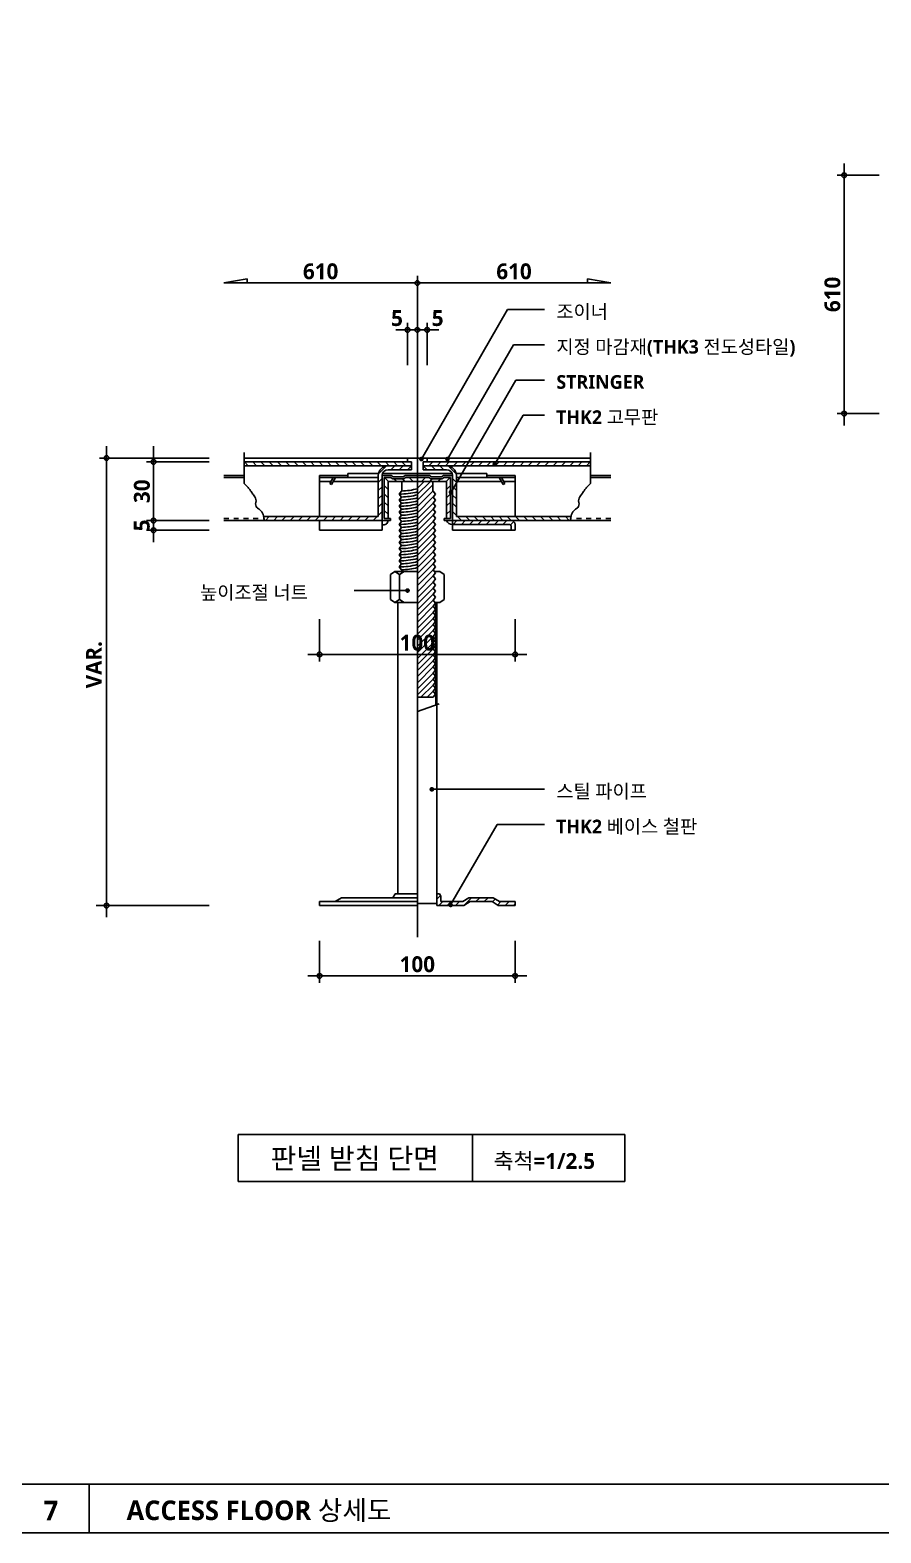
# Model space of a CAD drawing. Header units: millimetres. Extents: x 200 to 163856, y 0 to 163394.
# Drawn here: x 27203 to 28944, y 200 to 3276 of the extents above; entities that cross this region are included whole.
import ezdxf
from ezdxf.enums import TextEntityAlignment as Align

# ---------------------------------------------------------------- set-up
doc = ezdxf.new("R2010")
doc.units = ezdxf.units.MM
doc.header["$LTSCALE"] = 10
doc.linetypes.add('HIDDEN', pattern=[2, 1, -1])
doc.layers.get('DEFPOINTS').update_dxf_attribs({"color": 181})
for name, color, linetype in [('A-ANNO-GRA1', 7, 'Continuous'), ('A-ANNO-TEXT1', 7, 'Continuous'), ('DIME', 7, 'Continuous'), ('FIN', 6, 'Continuous'), ('HIDL', 1, 'HIDDEN')]:
    doc.layers.add(name, color=color, linetype=linetype)
doc.styles.add('2020음성 1차', font='')
doc.styles.get('2020음성 1차').set_extended_font_data('NanumGothic', bold=True)

msp = doc.modelspace()

# ---------------------------------------------------------------- linework, layer by layer
at = {"layer": 'A-ANNO-GRA1'}
for p, q in [((25400, 300), (32494.9654, 300)), ((27323.74135, 300), (27323.74135, 200))]:
    msp.add_line(p, q, dxfattribs=at)
at = {"layer": 'A-ANNO-TEXT1'}
for p, q in [((27628.66063, 1015.27625), (28419.74965, 1015.27625)), ((27628.66063, 1015.27625), (27628.66063, 919.27625)), ((28108.66063, 1015.27625), (28108.66063, 919.27625)), ((28419.74965, 1015.27625), (28419.74965, 919.27625)), ((27628.66063, 919.27625), (28419.74965, 919.27625))]:
    msp.add_line(p, q, dxfattribs=at)
at = {"layer": 'DEFPOINTS'}
msp.add_lwpolyline([(25400, 200), (32494.9654, 200), (32494.9654, 5740), (25400, 5740)], close=True, dxfattribs=at)
at = {"layer": 'DIME'}
for p, q in [((28868.61779, 3002.82508), (28868.61779, 2466.82508)), ((28940.61779, 2978.82508), (28854.21779, 2978.82508)), ((27995.45452, 2772.59377), (27995.45452, 1419.33044)), ((27599.73725, 2758.19377), (27647.00803, 2766.52888)), ((27599.73725, 2758.19377), (28391.17179, 2758.19377)), ((27647.00803, 2766.52888), (27647.00803, 2758.19377)), ((28343.90102, 2766.52888), (28343.90102, 2758.19377)), ((28391.17179, 2758.19377), (28343.90102, 2766.52888)), ((27975.45448, 2590.19377), (27975.45448, 2676.59377)), ((28003.74924, 2397.88868), (28180.28331, 2703.65466)), ((28015.45456, 2590.19377), (28015.45456, 2676.59377)), ((28180.28331, 2703.65466), (28255.9544, 2703.65466)), ((27951.45448, 2662.19377), (28039.45456, 2662.19377)), ((28057.13275, 2397.88868), (28192.0976, 2631.65466)), ((28192.0976, 2631.65466), (28255.9544, 2631.65466)), ((28064.45328, 2330.01363), (28197.03659, 2559.65466)), ((28197.03659, 2559.65466), (28255.9544, 2559.65466)), ((28153.93014, 2387.15653), (28211.95276, 2487.65466)), ((28211.95276, 2487.65466), (28255.9544, 2487.65466)), ((28940.61779, 2490.82508), (28854.21779, 2490.82508)), ((27569.53515, 2400.02888), (27345.33725, 2400.02888)), ((27359.73725, 2424.02888), (27359.73725, 1460.02705)), ((27455.73725, 2424.02888), (27455.73725, 2228.02859)), ((27569.53515, 2392.02887), (27441.33725, 2392.02887)), ((27569.53515, 2272.02863), (27441.33725, 2272.02863)), ((27569.53515, 2252.02859), (27441.33725, 2252.02859)), ((27866.22483, 2128.79986), (27975.3905, 2128.79986)), ((27795.45412, 2070.13008), (27795.45412, 1983.73008)), ((28195.45492, 2070.13008), (28195.45492, 1983.73008)), ((27771.45412, 1998.13008), (28219.45492, 1998.13008)), ((28025.11601, 1721.92069), (28255.9544, 1721.92069)), ((28063.54281, 1485.34973), (28158.5579, 1649.92069)), ((28158.5579, 1649.92069), (28255.9544, 1649.92069)), ((27569.53515, 1484.02705), (27338.13725, 1484.02705)), ((27795.45412, 1412.02705), (27795.45412, 1325.62705)), ((28195.45492, 1412.02705), (28195.45492, 1325.62705)), ((27771.45412, 1340.02705), (28219.45492, 1340.02705))]:
    msp.add_line(p, q, dxfattribs=at)
at = {"layer": 'DIME', "const_width": 4.8}
for points in [[(28001.34924, 2397.88868, 1), (28006.14924, 2397.88868, 1)], [(28054.73275, 2397.88868, 1), (28059.53275, 2397.88868, 1)], [(28151.53014, 2387.15653, 1), (28156.33014, 2387.15653, 1)], [(28062.05328, 2330.01363, 1), (28066.85328, 2330.01363, 1)], [(27972.9905, 2128.79986, 1), (27977.7905, 2128.79986, 1)], [(28022.71601, 1721.92069, 1), (28027.51601, 1721.92069, 1)], [(28061.14281, 1485.34973, 1), (28065.94281, 1485.34973, 1)]]:
    msp.add_lwpolyline(points, format="xyb", close=True, dxfattribs=at)
at = {"layer": 'DIME'}
for centre in [(28868.61779, 2978.82508), (27995.45452, 2758.19377), (27975.45448, 2662.19377), (27995.45452, 2662.19377), (28015.45456, 2662.19377), (28868.61779, 2490.82508), (27359.73725, 2400.02888), (27455.73725, 2392.02887), (27455.73725, 2272.02863), (27455.73725, 2252.02859), (27795.45412, 1998.13008), (28195.45492, 1998.13008), (27359.73725, 1484.02705), (27795.45412, 1340.02705), (28195.45492, 1340.02705)]:
    msp.add_circle(centre, 4.8, dxfattribs=at)
at = {"layer": 'FIN'}
for p, q in [((27640.96073, 2411.24452), (27640.96073, 2347.9139)), ((27640.96073, 2400.02888), (28349.94831, 2400.02888)), ((27975.45448, 2400.02888), (27975.45448, 2392.02887)), ((28015.45456, 2400.02888), (28015.45456, 2392.02887)), ((28349.94831, 2411.24452), (28349.94831, 2347.9139)), ((27640.96073, 2392.02887), (27983.20251, 2392.02887)), ((27640.96073, 2384.02885), (27983.20251, 2384.02885)), ((27641.61243, 2392.02887), (27649.61244, 2384.02885)), ((27658.58302, 2392.02887), (27666.58304, 2384.02885)), ((27675.55362, 2392.02887), (27683.55364, 2384.02885)), ((27692.52422, 2392.02887), (27700.52423, 2384.02885)), ((27709.49481, 2392.02887), (27717.49483, 2384.02885)), ((27726.46541, 2392.02887), (27734.46543, 2384.02885)), ((27743.43601, 2392.02887), (27751.43602, 2384.02885)), ((27760.4066, 2392.02887), (27768.40662, 2384.02885)), ((27777.3772, 2392.02887), (27785.37722, 2384.02885)), ((27794.3478, 2392.02887), (27802.34781, 2384.02885)), ((27811.31839, 2392.02887), (27819.31841, 2384.02885)), ((27828.28899, 2392.02887), (27836.28901, 2384.02885)), ((27845.25959, 2392.02887), (27853.2596, 2384.02885)), ((27862.23018, 2392.02887), (27870.2302, 2384.02885)), ((27879.20078, 2392.02887), (27887.2008, 2384.02885)), ((27896.17138, 2392.02887), (27904.17139, 2384.02885)), ((27913.14197, 2392.02887), (27921.14199, 2384.02885)), ((27915.75717, 2367.49589), (27932.29013, 2384.02885)), ((27930.11257, 2392.02887), (27938.11259, 2384.02885)), ((27935.4544, 2376.02883), (27983.20251, 2376.02883)), ((27941.26071, 2376.02883), (27949.26072, 2384.02885)), ((27947.08317, 2392.02887), (27955.08318, 2384.02885)), ((27958.2313, 2376.02883), (27966.23132, 2384.02885)), ((27964.05376, 2392.02887), (27972.05378, 2384.02885)), ((27975.2019, 2376.02883), (27983.20251, 2384.02945)), ((27983.20251, 2392.02887), (27983.20251, 2376.02883)), ((28349.94831, 2392.02887), (28007.70653, 2392.02887)), ((28007.70653, 2392.02887), (28007.70653, 2376.02883)), ((28015.70714, 2376.02883), (28007.70653, 2384.02945)), ((28349.94831, 2384.02885), (28007.70653, 2384.02885)), ((28055.45464, 2376.02883), (28007.70653, 2376.02883)), ((28026.85528, 2392.02887), (28018.85526, 2384.02885)), ((28032.67774, 2376.02883), (28024.67772, 2384.02885)), ((28043.82588, 2392.02887), (28035.82586, 2384.02885)), ((28049.64834, 2376.02883), (28041.64832, 2384.02885)), ((28060.79647, 2392.02887), (28052.79646, 2384.02885)), ((28075.15187, 2367.49589), (28058.61892, 2384.02885)), ((28077.76707, 2392.02887), (28069.76705, 2384.02885)), ((28094.73767, 2392.02887), (28086.73765, 2384.02885)), ((28111.70826, 2392.02887), (28103.70825, 2384.02885)), ((28128.67886, 2392.02887), (28120.67884, 2384.02885)), ((28145.64946, 2392.02887), (28137.64944, 2384.02885)), ((28162.62005, 2392.02887), (28154.62004, 2384.02885)), ((28179.59065, 2392.02887), (28171.59063, 2384.02885)), ((28196.56125, 2392.02887), (28188.56123, 2384.02885)), ((28213.53184, 2392.02887), (28205.53183, 2384.02885)), ((28230.50244, 2392.02887), (28222.50242, 2384.02885)), ((28247.47304, 2392.02887), (28239.47302, 2384.02885)), ((28264.44363, 2392.02887), (28256.44362, 2384.02885)), ((28281.41423, 2392.02887), (28273.41421, 2384.02885)), ((28298.38483, 2392.02887), (28290.38481, 2384.02885)), ((28315.35542, 2392.02887), (28307.35541, 2384.02885)), ((28332.32602, 2392.02887), (28324.326, 2384.02885)), ((28349.29662, 2392.02887), (28341.2966, 2384.02885)), ((27640.96073, 2364.02881), (27599.73725, 2364.02881)), ((27640.96073, 2360.0288), (27599.73725, 2360.0288)), ((27795.45412, 2364.02881), (27795.45412, 2280.02864)), ((27853.31513, 2364.02881), (27795.45412, 2364.02881)), ((27915.45436, 2360.0288), (27795.45412, 2360.0288)), ((27818.68196, 2352.02879), (27795.45412, 2352.02879)), ((27823.30611, 2360.0288), (27816.40979, 2348.09782)), ((27816.40979, 2348.09782), (27819.87289, 2346.09608)), ((27827.92626, 2360.0288), (27819.87289, 2346.09608)), ((27915.45436, 2352.02879), (27823.30211, 2352.02879)), ((27915.85845, 2368.02882), (27853.31513, 2368.02882)), ((27853.31513, 2368.02882), (27853.31513, 2360.0288)), ((27915.45436, 2364.02881), (27915.45436, 2280.02864)), ((27915.45436, 2350.22249), (27923.45438, 2358.2225)), ((27915.45436, 2333.25189), (27923.45438, 2341.25191)), ((27923.45438, 2364.02881), (27923.45438, 2272.02863)), ((27923.45438, 2364.02881), (27941.96954, 2364.02881)), ((27924.14067, 2368.02882), (27995.45452, 2368.02882)), ((27927.45439, 2360.0288), (27927.45439, 2276.02863)), ((27927.45439, 2360.0288), (27940.80456, 2360.0288)), ((27927.45439, 2343.77526), (27935.4544, 2335.77524)), ((27928.17144, 2360.0288), (27936.17146, 2352.02879)), ((27935.4544, 2352.02879), (27935.4544, 2276.02863)), ((27935.4544, 2352.02879), (27995.45452, 2352.02879)), ((27940.80456, 2360.0288), (27945.05126, 2357.32586)), ((27941.96954, 2364.02881), (27946.21625, 2361.32586)), ((27945.05126, 2357.32586), (27967.45808, 2357.32586)), ((27946.21625, 2361.32586), (27966.29309, 2361.32586)), ((27947.84498, 2357.32586), (27953.14205, 2352.02879)), ((27963.45446, 2352.02879), (27963.45446, 2332.4679)), ((27964.81558, 2357.32586), (27970.11265, 2352.02879)), ((27970.53979, 2364.02881), (27966.29309, 2361.32586)), ((27971.70478, 2360.0288), (27967.45808, 2357.32586)), ((27970.53979, 2364.02881), (27995.45452, 2364.02881)), ((27971.70478, 2360.0288), (27995.45452, 2360.0288)), ((27979.08323, 2360.0288), (27987.08325, 2352.02879)), ((28022.18395, 2352.02879), (27995.35025, 2325.19509)), ((28009.661, 2352.02879), (27995.35025, 2337.71804)), ((28027.45459, 2344.88367), (27995.35025, 2312.77933)), ((28066.76837, 2368.02882), (27995.45452, 2368.02882)), ((28020.36925, 2364.02881), (27995.45452, 2364.02881)), ((28019.20426, 2360.0288), (27995.45452, 2360.0288)), ((28055.45464, 2352.02879), (27995.45452, 2352.02879)), ((28011.82581, 2360.0288), (28003.8258, 2352.02879)), ((28019.20426, 2360.0288), (28023.45097, 2357.32586)), ((28020.36925, 2364.02881), (28024.61595, 2361.32586)), ((28026.09346, 2357.32586), (28020.79639, 2352.02879)), ((28045.85778, 2357.32586), (28023.45097, 2357.32586)), ((28044.6928, 2361.32586), (28024.61595, 2361.32586)), ((28027.45459, 2352.02879), (28027.45459, 2332.4679)), ((28043.06406, 2357.32586), (28037.76699, 2352.02879)), ((28048.9395, 2364.02881), (28044.6928, 2361.32586)), ((28050.10449, 2360.0288), (28045.85778, 2357.32586)), ((28067.45467, 2364.02881), (28048.9395, 2364.02881)), ((28063.45466, 2360.0288), (28050.10449, 2360.0288)), ((28062.7376, 2360.0288), (28054.73759, 2352.02879)), ((28055.45464, 2352.02879), (28055.45464, 2276.02863)), ((28063.45466, 2343.77526), (28055.45464, 2335.77524)), ((28063.45466, 2360.0288), (28063.45466, 2276.02863)), ((28067.45467, 2364.02881), (28067.45467, 2272.02863)), ((28075.45468, 2350.22249), (28067.45467, 2358.2225)), ((28075.45468, 2333.25189), (28067.45467, 2341.25191)), ((28075.0506, 2368.02882), (28137.59392, 2368.02882)), ((28075.45468, 2364.02881), (28075.45468, 2280.02864)), ((28075.45468, 2360.0288), (28195.45492, 2360.0288)), ((28075.45468, 2352.02879), (28167.60694, 2352.02879)), ((28137.59392, 2368.02882), (28137.59392, 2360.0288)), ((28137.59392, 2364.02881), (28195.45492, 2364.02881)), ((28162.98278, 2360.0288), (28171.03615, 2346.09608)), ((28167.60293, 2360.0288), (28174.49926, 2348.09782)), ((28174.49926, 2348.09782), (28171.03615, 2346.09608)), ((28172.22709, 2352.02879), (28195.45492, 2352.02879)), ((28195.45492, 2364.02881), (28195.45492, 2280.02864)), ((28349.94831, 2364.02881), (28391.17179, 2364.02881)), ((28349.94831, 2360.0288), (28391.17179, 2360.0288)), ((27915.45436, 2316.2813), (27923.45438, 2324.28131)), ((27915.45436, 2299.3107), (27923.45438, 2307.31071)), ((27927.45439, 2326.80466), (27935.4544, 2318.80465)), ((27927.45439, 2309.83407), (27935.4544, 2301.83405)), ((27963.35019, 2332.46499), (27958.19876, 2326.25711)), ((27963.35019, 2320.04923), (27958.19876, 2326.25711)), ((27963.35019, 2320.04923), (27958.19876, 2313.84135)), ((27963.35019, 2307.63347), (27958.19876, 2313.84135)), ((27963.35019, 2307.63347), (27958.19876, 2301.42559)), ((28027.45459, 2332.4679), (27995.45452, 2300.46784)), ((28027.45459, 2320.05214), (27995.45452, 2288.05208)), ((28027.55886, 2307.63347), (27995.45452, 2275.52914)), ((28027.55886, 2332.46499), (28032.71028, 2326.25711)), ((28027.55886, 2320.04923), (28032.71028, 2326.25711)), ((28027.55886, 2320.04923), (28032.71028, 2313.84135)), ((28027.55886, 2307.63347), (28032.71028, 2313.84135)), ((28027.55886, 2307.63347), (28032.71028, 2301.42559)), ((28063.45466, 2326.80466), (28055.45464, 2318.80465)), ((28063.45466, 2309.83407), (28055.45464, 2301.83405)), ((28075.45468, 2316.2813), (28067.45467, 2324.28131)), ((28075.45468, 2299.3107), (28067.45467, 2307.31071)), ((27681.28253, 2280.02864), (27915.45436, 2280.02864)), ((27684.52513, 2272.02863), (27692.52514, 2280.02864)), ((27701.49573, 2272.02863), (27709.49574, 2280.02864)), ((27718.46632, 2272.02863), (27726.46634, 2280.02864)), ((27735.43692, 2272.02863), (27743.43693, 2280.02864)), ((27752.40752, 2272.02863), (27760.40753, 2280.02864)), ((27769.37811, 2272.02863), (27777.37813, 2280.02864)), ((27786.34871, 2272.02863), (27794.34872, 2280.02864)), ((27803.31931, 2272.02863), (27811.31932, 2280.02864)), ((27820.2899, 2272.02863), (27828.28992, 2280.02864)), ((27837.2605, 2272.02863), (27845.26051, 2280.02864)), ((27854.2311, 2272.02863), (27862.23111, 2280.02864)), ((27871.20169, 2272.02863), (27879.20171, 2280.02864)), ((27888.17229, 2272.02863), (27896.1723, 2280.02864)), ((27905.14289, 2272.02863), (27923.45438, 2290.34012)), ((27927.45439, 2292.86347), (27935.4544, 2284.86345)), ((27963.35019, 2295.21771), (27958.19876, 2301.42559)), ((27963.35019, 2295.21771), (27958.19876, 2289.00983)), ((27963.35019, 2282.80195), (27958.19876, 2289.00983)), ((27963.35019, 2282.80195), (27958.19876, 2276.59407)), ((27963.35019, 2270.38619), (27958.19876, 2276.59407)), ((28027.55886, 2295.21771), (27995.45452, 2263.11338)), ((28027.55886, 2282.80195), (27995.45452, 2250.69762)), ((28027.55886, 2295.21771), (28032.71028, 2301.42559)), ((28027.55886, 2295.21771), (28032.71028, 2289.00983)), ((28027.55886, 2282.80195), (28032.71028, 2289.00983)), ((28027.55886, 2282.80195), (28032.71028, 2276.59407)), ((28027.55886, 2270.38619), (28032.71028, 2276.59407)), ((28063.45466, 2292.86347), (28055.45464, 2284.86345)), ((28075.45468, 2282.3401), (28067.45467, 2290.34012)), ((28309.62651, 2280.02864), (28075.45468, 2280.02864)), ((28085.76616, 2272.02863), (28077.76614, 2280.02864)), ((28102.73676, 2272.02863), (28094.73674, 2280.02864)), ((28119.70735, 2272.02863), (28111.70734, 2280.02864)), ((28136.67795, 2272.02863), (28128.67793, 2280.02864)), ((28153.64855, 2272.02863), (28145.64853, 2280.02864)), ((28170.61914, 2272.02863), (28162.61913, 2280.02864)), ((28187.58974, 2272.02863), (28179.58972, 2280.02864)), ((28204.56034, 2272.02863), (28196.56032, 2280.02864)), ((28221.53093, 2272.02863), (28213.53092, 2280.02864)), ((28238.50153, 2272.02863), (28230.50151, 2280.02864)), ((28255.47213, 2272.02863), (28247.47211, 2280.02864)), ((28272.44272, 2272.02863), (28264.44271, 2280.02864)), ((28289.41332, 2272.02863), (28281.4133, 2280.02864)), ((28306.38392, 2272.02863), (28298.3839, 2280.02864)), ((27599.73725, 2272.02863), (27923.45438, 2272.02863)), ((27795.45412, 2272.02863), (27795.45412, 2252.02859)), ((27795.45412, 2252.02859), (27923.45438, 2252.02859)), ((27923.45438, 2272.02863), (27923.45438, 2252.02859)), ((27923.45438, 2272.02863), (27940.83351, 2272.02863)), ((27927.45439, 2276.02863), (27940.83351, 2276.02863)), ((27940.83351, 2276.02863), (27940.83351, 2272.02863)), ((27963.35019, 2270.38619), (27958.19876, 2264.17831)), ((27963.35019, 2257.97043), (27958.19876, 2264.17831)), ((27963.35019, 2257.97043), (27958.19876, 2251.76255)), ((27963.35019, 2245.55467), (27958.19876, 2251.76255)), ((27963.35019, 2245.55467), (27958.19876, 2239.34679)), ((28027.55886, 2270.38619), (27995.45452, 2238.28186)), ((28027.66313, 2257.96752), (27995.45452, 2225.75891)), ((28027.66313, 2245.55175), (27995.45452, 2213.34315)), ((28027.55886, 2270.38619), (28032.71028, 2264.17831)), ((28027.55886, 2257.97043), (28032.71028, 2264.17831)), ((28027.55886, 2257.97043), (28032.71028, 2251.76255)), ((28027.55886, 2245.55467), (28032.71028, 2251.76255)), ((28027.55886, 2245.55467), (28032.71028, 2239.34679)), ((28050.07554, 2276.02863), (28050.07554, 2272.02863)), ((28063.45466, 2276.02863), (28050.07554, 2276.02863)), ((28067.45467, 2272.02863), (28050.07554, 2272.02863)), ((28391.17179, 2272.02863), (28067.45467, 2272.02863)), ((28067.45467, 2272.02863), (28067.45467, 2252.02859)), ((28183.4549, 2264.02861), (28067.45467, 2264.02861)), ((28195.45492, 2252.02859), (28067.45467, 2252.02859)), ((28076.56101, 2272.02863), (28068.56099, 2264.02861)), ((28093.5316, 2272.02863), (28085.53159, 2264.02861)), ((28110.5022, 2272.02863), (28102.50218, 2264.02861)), ((28127.4728, 2272.02863), (28119.47278, 2264.02861)), ((28144.44339, 2272.02863), (28136.44338, 2264.02861)), ((28161.41399, 2272.02863), (28153.41397, 2264.02861)), ((28178.38459, 2272.02863), (28170.38457, 2264.02861)), ((28193.06168, 2269.73512), (28186.23302, 2262.90646)), ((28187.45491, 2260.0286), (28187.45491, 2252.02859)), ((28195.45492, 2264.02861), (28195.45492, 2252.02859)), ((27963.35019, 2233.13891), (27958.19876, 2239.34679)), ((27963.35019, 2233.13891), (27958.19876, 2226.93103)), ((27963.35019, 2220.72315), (27958.19876, 2226.93103)), ((27963.35019, 2220.72315), (27958.19876, 2214.51527)), ((28027.55886, 2233.13891), (27995.45452, 2201.03457)), ((28027.66313, 2220.72023), (27995.45452, 2188.51163)), ((28027.55886, 2233.13891), (28032.71028, 2239.34679)), ((28027.55886, 2233.13891), (28032.71028, 2226.93103)), ((28027.55886, 2220.72315), (28032.71028, 2226.93103)), ((28027.55886, 2220.72315), (28032.71028, 2214.51527)), ((27963.35019, 2208.30739), (27958.19876, 2214.51527)), ((27963.35019, 2208.30739), (27958.19876, 2202.09951)), ((27963.35019, 2195.89163), (27958.19876, 2202.09951)), ((27963.35019, 2195.89163), (27958.19876, 2189.68375)), ((27963.35019, 2183.47587), (27958.19876, 2189.68375)), ((28027.66313, 2208.30447), (27995.45452, 2176.09587)), ((28027.66313, 2195.88871), (27995.45452, 2163.68011)), ((28027.55886, 2208.30739), (28032.71028, 2214.51527)), ((28027.55886, 2208.30739), (28032.71028, 2202.09951)), ((28027.55886, 2195.89163), (28032.71028, 2202.09951)), ((28027.55886, 2195.89163), (28032.71028, 2189.68375)), ((28027.55886, 2183.47587), (28032.71028, 2189.68375)), ((27940.21053, 2161.3069), (27949.75289, 2168.02842)), ((27940.21053, 2161.3069), (27940.21053, 2110.74981)), ((27949.75289, 2168.02842), (27995.45452, 2168.02842)), ((27949.75289, 2168.02842), (27959.29526, 2161.3069)), ((27963.35019, 2183.47587), (27958.19876, 2177.26799)), ((27963.35019, 2171.06011), (27958.19876, 2177.26799)), ((27968.83762, 2168.02842), (27959.29526, 2161.3069)), ((27959.29526, 2161.3069), (27959.29526, 2110.74981)), ((27963.45446, 2171.06302), (27963.45446, 2168.02842)), ((28027.66313, 2183.47295), (27995.45452, 2151.26435)), ((28027.66313, 2171.05719), (27995.45452, 2138.84859)), ((28027.66313, 2158.64143), (27995.45452, 2126.43283)), ((28027.55886, 2183.47587), (28032.71028, 2177.26799)), ((28027.55886, 2171.06011), (28032.71028, 2177.26799)), ((28027.55886, 2171.06011), (28032.71028, 2164.85223)), ((28027.55886, 2158.64435), (28032.71028, 2164.85223)), ((28027.55886, 2158.64435), (28032.71028, 2152.43647)), ((28041.15615, 2168.02842), (28030.07461, 2168.02842)), ((28050.69852, 2161.3069), (28041.15615, 2168.02842)), ((28050.69852, 2161.3069), (28050.69852, 2110.74981)), ((28027.55886, 2146.22858), (27995.45452, 2114.12425)), ((28027.66313, 2133.80991), (27995.45452, 2101.60131)), ((28027.55886, 2146.22858), (28032.71028, 2152.43647)), ((28027.55886, 2146.22858), (28032.71028, 2140.0207)), ((28027.55886, 2133.81282), (28032.71028, 2140.0207)), ((28027.55886, 2133.81282), (28032.71028, 2127.60494)), ((28027.55886, 2121.39706), (28032.71028, 2127.60494)), ((27940.21053, 2110.74981), (27949.75289, 2104.02829)), ((27949.75289, 2104.02829), (27959.29526, 2110.74981)), ((27949.75289, 2104.02829), (27995.45452, 2104.02829)), ((27955.45444, 2104.02829), (27955.45444, 1508.0271)), ((27968.83762, 2104.02829), (27959.29526, 2110.74981)), ((28027.66313, 2121.39415), (27995.45452, 2089.18555)), ((28027.66313, 2108.97839), (27995.45452, 2076.76979)), ((28027.66313, 2096.56263), (27995.45452, 2064.35403)), ((28027.55886, 2121.39706), (28032.71028, 2115.18918)), ((28027.55886, 2108.9813), (28032.71028, 2115.18918)), ((28027.55886, 2108.9813), (28032.71028, 2102.77342)), ((28027.55886, 2096.56554), (28032.71028, 2102.77342)), ((28027.55886, 2096.56554), (28032.71028, 2090.35766)), ((28041.15615, 2104.02829), (28031.66897, 2104.02829)), ((28033.01592, 2104.02829), (28033.01592, 1894.28484)), ((28035.4546, 2104.02829), (28035.4546, 1484.02705)), ((28050.69852, 2110.74981), (28041.15615, 2104.02829)), ((28027.66313, 2084.14687), (27995.45452, 2051.93827)), ((28027.66313, 2071.73111), (27995.45452, 2039.52251)), ((28027.55886, 2084.14978), (28032.71028, 2090.35766)), ((28027.55886, 2084.14978), (28032.71028, 2077.9419)), ((28027.55886, 2071.73402), (28032.71028, 2077.9419)), ((28027.55886, 2071.73402), (28032.71028, 2065.52614)), ((28027.55886, 2059.31826), (28032.71028, 2065.52614)), ((28027.55886, 2059.31826), (27995.45452, 2027.21393)), ((28027.66313, 2046.89959), (27995.45452, 2014.69099)), ((28027.66313, 2034.48383), (27995.45452, 2002.27522)), ((28027.55886, 2059.31826), (28032.71028, 2053.11038)), ((28027.55886, 2046.9025), (28032.71028, 2053.11038)), ((28027.55886, 2046.9025), (28032.71028, 2040.69462)), ((28027.55886, 2034.48674), (28032.71028, 2040.69462)), ((28027.55886, 2034.48674), (28032.71028, 2028.27886)), ((28027.66313, 2022.06807), (27995.45452, 1989.85946)), ((28027.66313, 2009.65231), (27995.45452, 1977.4437)), ((28027.55886, 2022.07098), (28032.71028, 2028.27886)), ((28027.55886, 2022.07098), (28032.71028, 2015.8631)), ((28027.55886, 2009.65522), (28032.71028, 2015.8631)), ((28027.55886, 2009.65522), (28032.71028, 2003.44734)), ((28027.55886, 1997.23946), (28032.71028, 2003.44734)), ((28027.66313, 1997.23655), (27995.45452, 1965.02794)), ((28027.66313, 1984.82079), (27995.45452, 1952.61218)), ((28027.66313, 1972.40503), (27995.45452, 1940.19642)), ((28027.55886, 1997.23946), (28032.71028, 1991.03158)), ((28027.55886, 1984.8237), (28032.71028, 1991.03158)), ((28027.55886, 1984.8237), (28032.71028, 1978.61582)), ((28027.55886, 1972.40794), (28032.71028, 1978.61582)), ((28027.55886, 1972.40794), (28032.71028, 1966.20006)), ((28027.66313, 1959.98927), (27995.45452, 1927.78066)), ((28027.66313, 1947.5735), (27995.45452, 1915.3649)), ((28027.55886, 1959.99218), (28032.71028, 1966.20006)), ((28027.55886, 1959.99218), (28032.71028, 1953.7843)), ((28027.55886, 1947.57642), (28032.71028, 1953.7843)), ((28027.55886, 1947.57642), (28032.71028, 1941.36854)), ((28027.55886, 1935.16066), (28032.71028, 1941.36854)), ((27995.45452, 1910.32914), (28027.55886, 1910.32914)), ((28027.55886, 1935.16066), (28002.72733, 1910.32914)), ((28027.66313, 1922.74198), (28015.25028, 1910.32914)), ((28027.55886, 1935.16066), (28032.71028, 1928.95278)), ((28027.55886, 1922.7449), (28032.71028, 1928.95278)), ((28027.55886, 1922.7449), (28032.71028, 1916.53702)), ((28027.55886, 1910.32914), (28032.71028, 1916.53702)), ((27995.45452, 1880.94294), (28039.98955, 1896.76189)), ((27945.59383, 1500.02708), (27949.92703, 1508.0271)), ((27949.92703, 1508.0271), (27995.45452, 1508.0271)), ((28040.98202, 1508.0271), (28035.4546, 1508.0271)), ((28043.45462, 1503.46214), (28040.98202, 1508.0271)), ((27795.45412, 1492.02707), (27995.45452, 1492.02707)), ((27795.45412, 1492.02707), (27795.45412, 1484.02705)), ((27795.45412, 1484.02705), (27995.45452, 1484.02705)), ((27827.66684, 1492.02707), (27840.30807, 1500.02708)), ((27840.30807, 1500.02708), (27995.45452, 1500.02708)), ((27995.45452, 1488.02706), (28035.4546, 1488.02706)), ((28035.4546, 1496.93252), (28042.93801, 1504.41592)), ((28035.4546, 1484.02705), (28090.63913, 1484.02705)), ((28039.51973, 1484.02705), (28047.51975, 1492.02707)), ((28043.45462, 1503.46214), (28043.45462, 1492.02707)), ((28043.45462, 1492.02707), (28088.32038, 1492.02707)), ((28056.49033, 1484.02705), (28064.49034, 1492.02707)), ((28073.46092, 1484.02705), (28081.46094, 1492.02707)), ((28088.32038, 1492.02707), (28100.96162, 1500.02708)), ((28090.43152, 1484.02705), (28106.43155, 1500.02708)), ((28090.63913, 1484.02705), (28103.28037, 1492.02707)), ((28150.60097, 1500.02708), (28100.96162, 1500.02708)), ((28148.28223, 1492.02707), (28103.28037, 1492.02707)), ((28115.40213, 1492.02707), (28123.40215, 1500.02708)), ((28132.37273, 1492.02707), (28140.37275, 1500.02708)), ((28160.92346, 1484.02705), (28148.28223, 1492.02707)), ((28148.93207, 1491.61581), (28154.73017, 1497.41391)), ((28163.24221, 1492.02707), (28150.60097, 1500.02708)), ((28159.3253, 1485.03844), (28166.31392, 1492.02707)), ((28160.92346, 1484.02705), (28195.45492, 1484.02705)), ((28163.24221, 1492.02707), (28195.45492, 1492.02707)), ((28175.2845, 1484.02705), (28183.28452, 1492.02707)), ((28192.2551, 1484.02705), (28195.45492, 1487.22687)), ((28195.45492, 1492.02707), (28195.45492, 1484.02705))]:
    msp.add_line(p, q, dxfattribs=at)
for points in [[(27640.96073, 2347.9139, -0.0188345032), (27647.19269, 2341.83019, -0.0285654988), (27650.90535, 2337.44603, -0.0005077455), (27654.23064, 2333.02174, -0.0012131948), (27655.61595, 2331.16531, -0.0069807406), (27657.74294, 2328.21533, -0.0027771091), (27662.94357, 2320.69744, -0.2214642032), (27664.86271, 2309.08106, 0.2487282321), (27667.13077, 2298.71491, 0.0936719283), (27669.57281, 2296.73595, -0.062189011), (27673.41158, 2294.00437, -0.11480772), (27679.94342, 2284.44676, -0.105429318), (27681.95782, 2272.02863)], [(28349.94831, 2347.9139, 0.0188345032), (28343.71635, 2341.83019, 0.0285654988), (28340.0037, 2337.44603, 0.0005077455), (28336.67841, 2333.02174, 0.0012131948), (28335.29309, 2331.16531, 0.0069807406), (28333.1661, 2328.21533, 0.0027771091), (28327.96548, 2320.69744, 0.2214642032), (28326.04634, 2309.08106, -0.2487282321), (28323.77827, 2298.71491, -0.0936719283), (28321.33623, 2296.73595, 0.062189011), (28317.49746, 2294.00437, 0.11480772), (28310.96562, 2284.44676, 0.105429318), (28308.95122, 2272.02863)]]:
    msp.add_lwpolyline(points, format="xyb", dxfattribs=at)
for centre, radius, start, end in [((27935.4544, 2364.02881), 20.00004, 90, 180), ((27935.4544, 2364.02881), 12.00002, 90, 180), ((28055.45464, 2364.02881), 20.00004, 0, 90), ((28055.45464, 2364.02881), 12.00002, 0, 90), ((27959.45326, 2467.58313), 141.3864, 269.49161586, 284.75167868), ((27959.45326, 2455.16737), 141.3864, 269.49161586, 284.75167868), ((27959.45326, 2473.79768), 141.3864, 271.57939969, 284.75167868), ((27959.45326, 2461.38192), 141.3864, 271.57939969, 284.75167868), ((27959.45326, 2448.96615), 141.3864, 271.57939969, 284.75167868), ((27959.45326, 2442.75161), 141.3864, 269.49161586, 284.75167868), ((27959.45326, 2430.33585), 141.3864, 269.49161586, 284.75167868), ((27959.45326, 2417.92009), 141.3864, 269.49161586, 284.75167868), ((27959.45326, 2436.55039), 141.3864, 271.57939969, 284.75167868), ((27959.45326, 2424.13463), 141.3864, 271.57939969, 284.75167868), ((27925.68521, 2273.13996), 10.18732, 257.35076716, 353.73711482), ((27959.45326, 2405.50433), 141.3864, 269.49161586, 284.75167868), ((27959.45326, 2393.08857), 141.3864, 269.49161586, 284.75167868), ((27959.45326, 2411.71887), 141.3864, 271.57939969, 284.75167868), ((27959.45326, 2399.30311), 141.3864, 271.57939969, 284.75167868), ((27959.45326, 2386.88735), 141.3864, 271.57939969, 284.75167868), ((28066.54401, 2276.16595), 12.17145, 199.87200442, 274.29083896), ((28183.4549, 2260.0286), 4.00001, 0, 90), ((28187.45491, 2264.02861), 8.00002, 0, 90), ((27959.45326, 2380.67281), 141.3864, 269.49161586, 284.75167868), ((27959.45326, 2368.25705), 141.3864, 269.49161586, 284.75167868), ((27959.45326, 2355.84129), 141.3864, 269.49161586, 284.75167868), ((27959.45326, 2374.47159), 141.3864, 271.57939969, 284.75167868), ((27959.45326, 2362.05583), 141.3864, 271.57939969, 284.75167868), ((27959.45326, 2343.42553), 141.3864, 269.49161586, 284.75167868), ((27959.45326, 2331.00977), 141.3864, 269.49161586, 284.75167868), ((27959.45326, 2349.64007), 141.3864, 271.57939969, 284.75167868), ((27959.45326, 2337.22431), 141.3864, 271.57939969, 284.75167868), ((27959.45326, 2324.80855), 141.3864, 271.57939969, 284.75167868), ((27959.45326, 2318.59401), 141.3864, 269.49161586, 284.75167868), ((27959.45326, 2312.39279), 141.3864, 271.57939969, 284.75167868)]:
    msp.add_arc(centre, radius, start, end, dxfattribs=at)
at = {"layer": 'HIDL'}
for p, q in [((27599.73725, 2276.02863), (27681.88943, 2276.02863)), ((28391.17179, 2276.02863), (28309.01961, 2276.02863))]:
    msp.add_line(p, q, dxfattribs=at)

# ---------------------------------------------------------------- texts
at = {"layer": 'A-ANNO-TEXT1', "style": '2020음성 1차'}
for s, height, p in [('610', 32.4, (27797.59589, 2782.19377)), ('610', 32.4, (28193.31316, 2782.19377)), ('5', 32.4, (27953.85448, 2686.19377)), ('5', 32.4, (28037.05456, 2686.19377)), ('100', 32.4, (27995.45452, 2022.13008)), ('100', 32.4, (27995.45452, 1364.02705)), ('판넬 받침 단면', 42, (27867.45239, 967.27625)), ('축척=1/2.5', 32.4, (28255.38621, 961.76055))]:
    msp.add_text(s, height=height, dxfattribs=at).set_placement(p, align=Align.MIDDLE)
for s, p in [('610', (28844.61779, 2734.82508)), ('30', (27431.73725, 2332.02875)), ('5', (27431.73725, 2262.02861)), ('VAR.', (27333.77605, 1976.91631))]:
    msp.add_text(s, height=32.4, rotation=90, dxfattribs=at).set_placement(p, align=Align.MIDDLE)
for s, p in [('조이너', (28279.9544, 2685.65466)), ('지정 마감재(THK3 전도성타일)', (28279.9544, 2613.65466)), ('STRINGER', (28279.9544, 2541.65466)), ('THK2 고무판', (28279.36133, 2469.65466)), ('높이조절 너트', (27551.01999, 2110.79986)), ('스틸 파이프', (28279.9544, 1703.92069)), ('THK2 베이스 철판', (28279.36133, 1631.92069))]:
    msp.add_text(s, height=28, dxfattribs=at).set_placement(p)
at = {"layer": 'A-ANNO-TEXT1', "linetype": 'Continuous', "style": '2020음성 1차'}
for s, p in [('7', (27230.94695, 225.82726)), ('ACCESS FLOOR 상세도', (27400.60126, 226.35983))]:
    msp.add_text(s, height=40, dxfattribs=at).set_placement(p)

doc.saveas('drawing.dxf')
